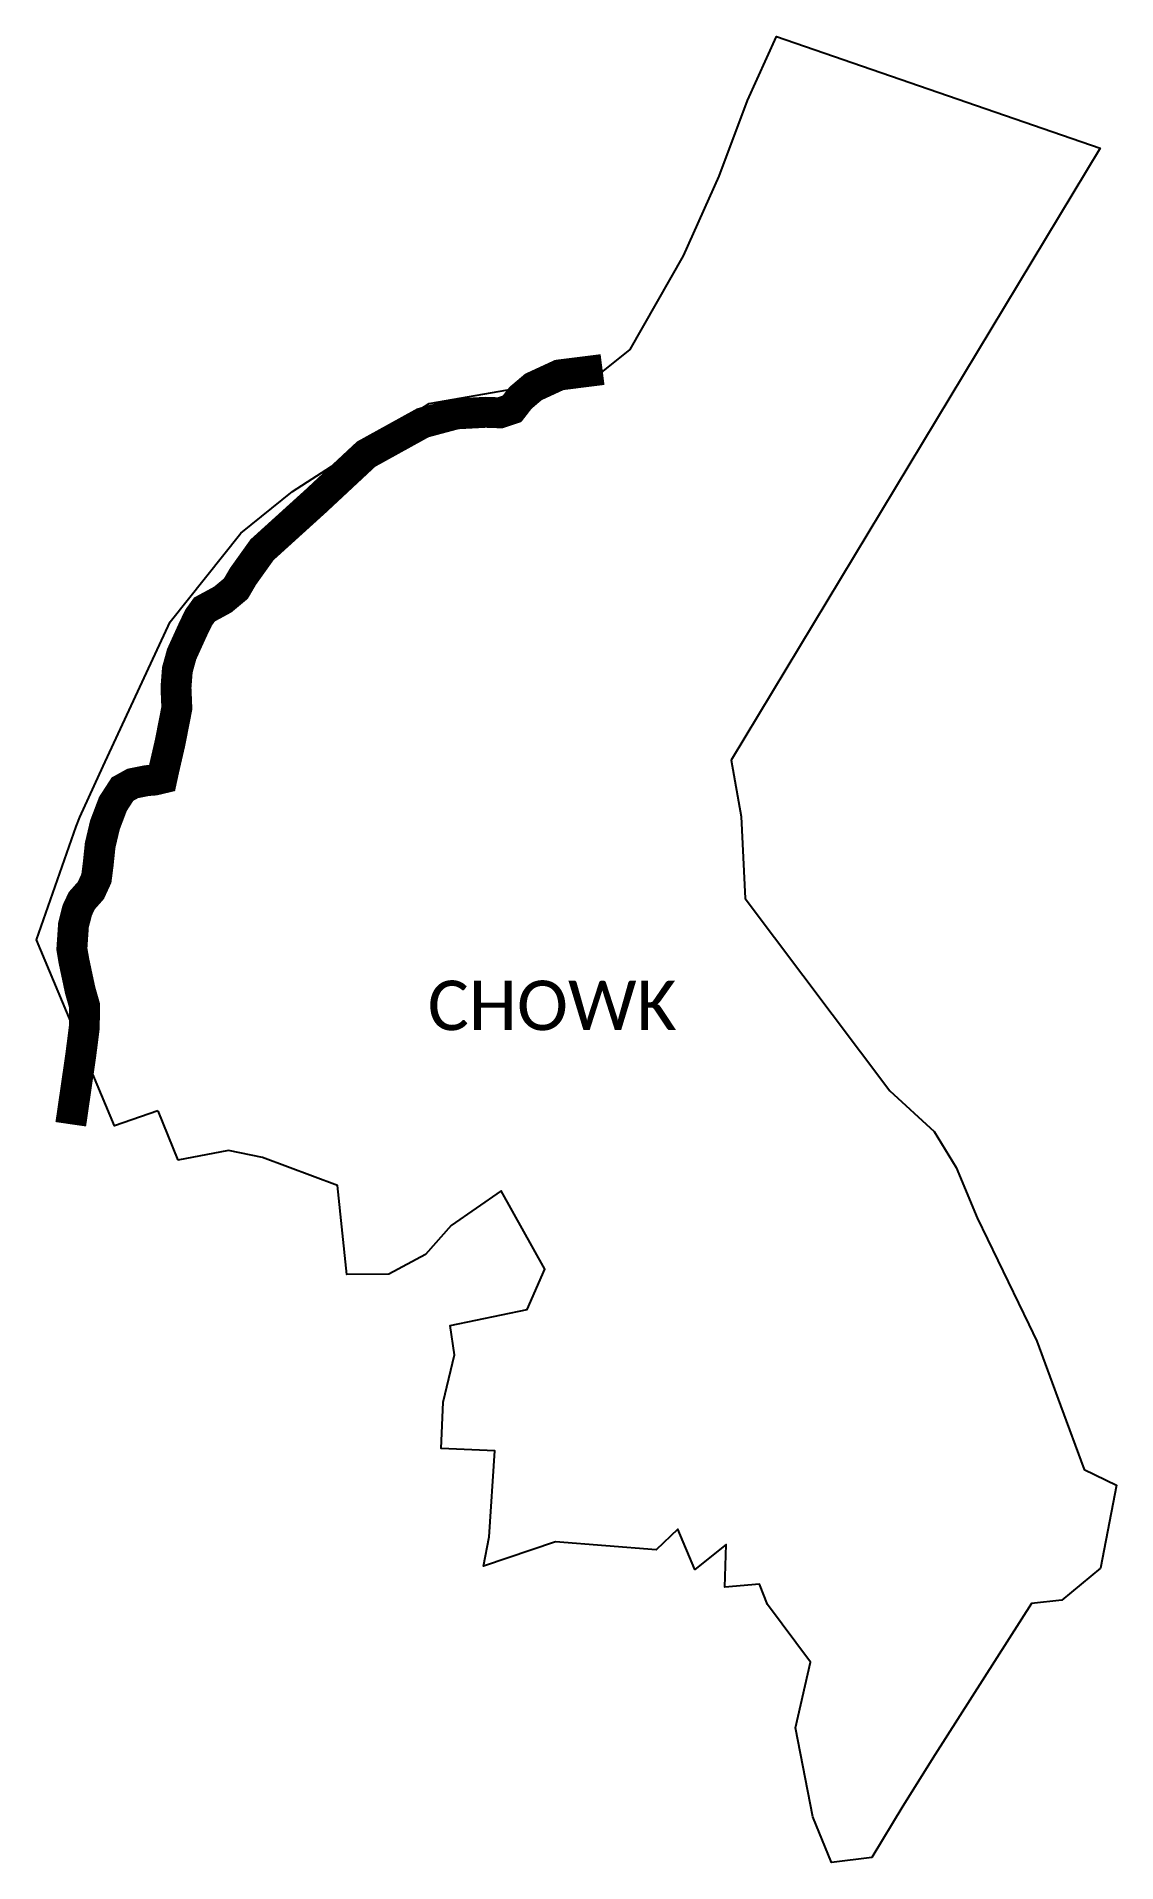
# Model space of a CAD drawing. Header units: metres. Extents: x 267138 to 268884, y 2134208 to 2137159.
import ezdxf

# ---------------------------------------------------------------- set-up
doc = ezdxf.new("R2010")
doc.units = ezdxf.units.M
for name, color, linetype in [('UNPROTECTED', 130, 'Continuous'), ('village', 3, 'Continuous'), ('VILLAGE NAME', 250, 'Continuous')]:
    doc.layers.add(name, color=color, linetype=linetype)

msp = doc.modelspace()

# ---------------------------------------------------------------- linework, layer by layer
at = {"color": 3}
for points in [[(267137.7, 2135699.1), (267202.1, 2135882.1), (267207.5, 2135897.2), (267245.5, 2135979.5), (267353.6, 2136213.1), (267467.8, 2136356), (267551.3, 2136423.7), (267772.5, 2136565.9), (268048.2, 2136613.5), (268097.3, 2136653), (268183.8, 2136804.3), (268241.2, 2136932.9), (268286.9, 2137055.5), (268333.8, 2137158.8), (268857.3, 2136978.2), (268260.8, 2135989.3), (268276.7, 2135898.4), (268283.1, 2135765.7), (268517.2, 2135454.8), (268588.8, 2135389), (268624.2, 2135330.9), (268658.4, 2135249.5), (268741.8, 2135077.2), (268754.9, 2135050.3), (268793.1, 2134946.6), (268831.3, 2134842.8), (268883.6, 2134817.7), (268857.6, 2134683.7), (268795.2, 2134631.9), (268746.3, 2134626.2), (268590.5, 2134382.3), (268538, 2134298.7), (268488.3, 2134215.9), (268422.7, 2134207.9), (268392.6, 2134281.5), (268364.8, 2134425.4), (268389.2, 2134531.7), (268319.3, 2134624.7), (268306.4, 2134657.7), (268250.7, 2134652.7), (268252.6, 2134721.9), (268201.8, 2134681.2), (268174.7, 2134746.3), (268139.6, 2134713), (267976.5, 2134725.8), (267860.2, 2134686.5), (267869.6, 2134734.1), (267878.9, 2134873), (267792.1, 2134876.8), (267795.1, 2134951.6), (267813.7, 2135028.1), (267806.2, 2135075.7), (267930.8, 2135101.5), (267959.5, 2135166.8), (267889.1, 2135293.2), (267807.8, 2135237.3), (267766.8, 2135190.4), (267707.5, 2135158.5), (267639.5, 2135158.3), (267624.1, 2135302), (267503, 2135347.2), (267448.2, 2135358.5), (267366.4, 2135343.1)], [(267333.9, 2135422.8), (267263.9, 2135398.4), (267137.7, 2135699.1), (267137.7, 2135699.1)]]:
    msp.add_lwpolyline(points, dxfattribs=at)
at = {"layer": 'UNPROTECTED', "const_width": 50, "flags": 128}
msp.add_lwpolyline([(268052.8, 2136620.6), (267982.8, 2136611.8), (267941, 2136592.5), (267920.1, 2136574.8), (267906.4, 2136557.1), (267887.1, 2136550.7), (267863.8, 2136551.5), (267816.3, 2136549), (267762.4, 2136534.6), (267670.6, 2136483.9), (267588.6, 2136407.5), (267502.2, 2136329.2), (267471.7, 2136286.5), (267460.1, 2136266.6), (267439, 2136249), (267409.2, 2136232.8), (267399.9, 2136219.9), (267390.4, 2136200.2), (267372.4, 2136160.6), (267365.4, 2136135.3), (267363.2, 2136106.6), (267364.6, 2136073.4), (267353.7, 2136017.8), (267343.5, 2135973.5), (267340.6, 2135960.1), (267328.4, 2135957.2), (267315.7, 2135956.2), (267293.3, 2135951.7), (267276.7, 2135942.5), (267261.3, 2135918.7), (267248.3, 2135884.5), (267240.6, 2135851.7), (267237.4, 2135820.7), (267234.5, 2135798.2), (267225.6, 2135778.8), (267210.9, 2135762.2), (267203.6, 2135746.8), (267197.5, 2135722.9), (267194.9, 2135684.3), (267198.1, 2135665.3), (267208.3, 2135617.4), (267215.3, 2135592.9), (267215, 2135557.7), (267209.3, 2135512.6), (267193.1, 2135400.9)], dxfattribs=at)
at = {"layer": 'village'}
msp.add_lwpolyline([(267333.9, 2135422.8), (267366.4, 2135343.1)], dxfattribs=at)

# ---------------------------------------------------------------- texts
at = {"layer": 'VILLAGE NAME', "insert": (267770.2, 2135633), "char_height": 80, "attachment_point": 1}
msp.add_mtext_dynamic_manual_height_columns('{\\fCalibri|b0|i0|c0|p34;CHOWK }', width=1449.11, gutter_width=643.2, heights=[0], dxfattribs=at)

doc.saveas('drawing.dxf')
